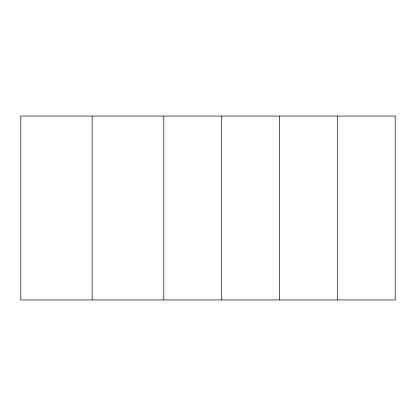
<?xml version="1.0" encoding="UTF-8"?>
<svg xmlns="http://www.w3.org/2000/svg" width="416" height="416" viewBox="0 0 416 416"><rect width="100%" height="100%" fill="white"/><g stroke="black" fill="none" stroke-linecap="round" stroke-linejoin="round"><path stroke-width="0.62" d="M337.355 116.048L337.355 299.952M279.51 116.048L279.51 299.952M221.666 116.048L221.666 299.952M163.821 116.048L163.821 299.952M92.128 116.048L92.128 299.952M395.2 116.048L20.8 116.048L20.8 299.952L395.2 299.952L395.2 116.048"/></g></svg>
